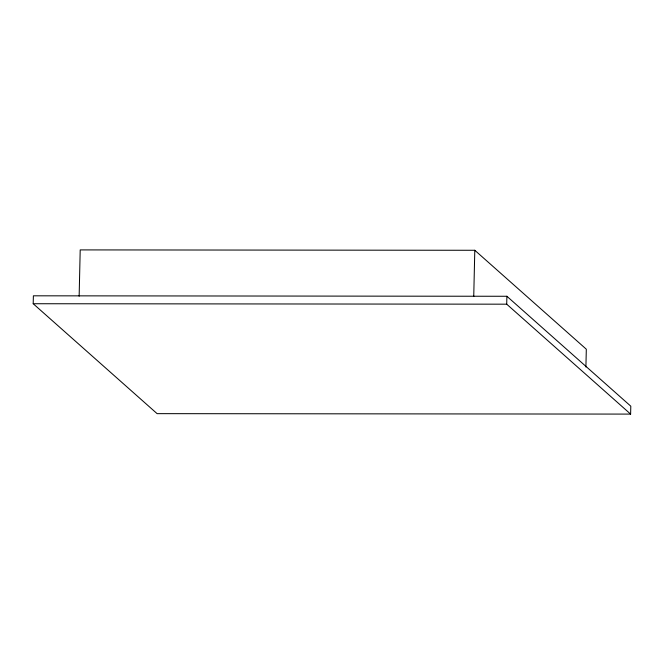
<?xml version="1.0" encoding="UTF-8"?>
<svg xmlns="http://www.w3.org/2000/svg" width="664" height="664" viewBox="0 0 664 664"><rect width="100%" height="100%" fill="white"/><g stroke="black" fill="none" stroke-linecap="round" stroke-linejoin="round"><path stroke-width="1" d="M33.2 303.73L33.383 295.812L506.889 296.268L630.8 406.185L630.617 414.095L157.111 413.647L33.2 303.73L506.707 304.178L630.617 414.095M79.149 296.202L80.203 249.905L474.793 250.278L586.312 349.206L585.905 367.009M473.739 296.576L474.793 250.278M506.707 304.178L506.889 296.268"/></g></svg>
